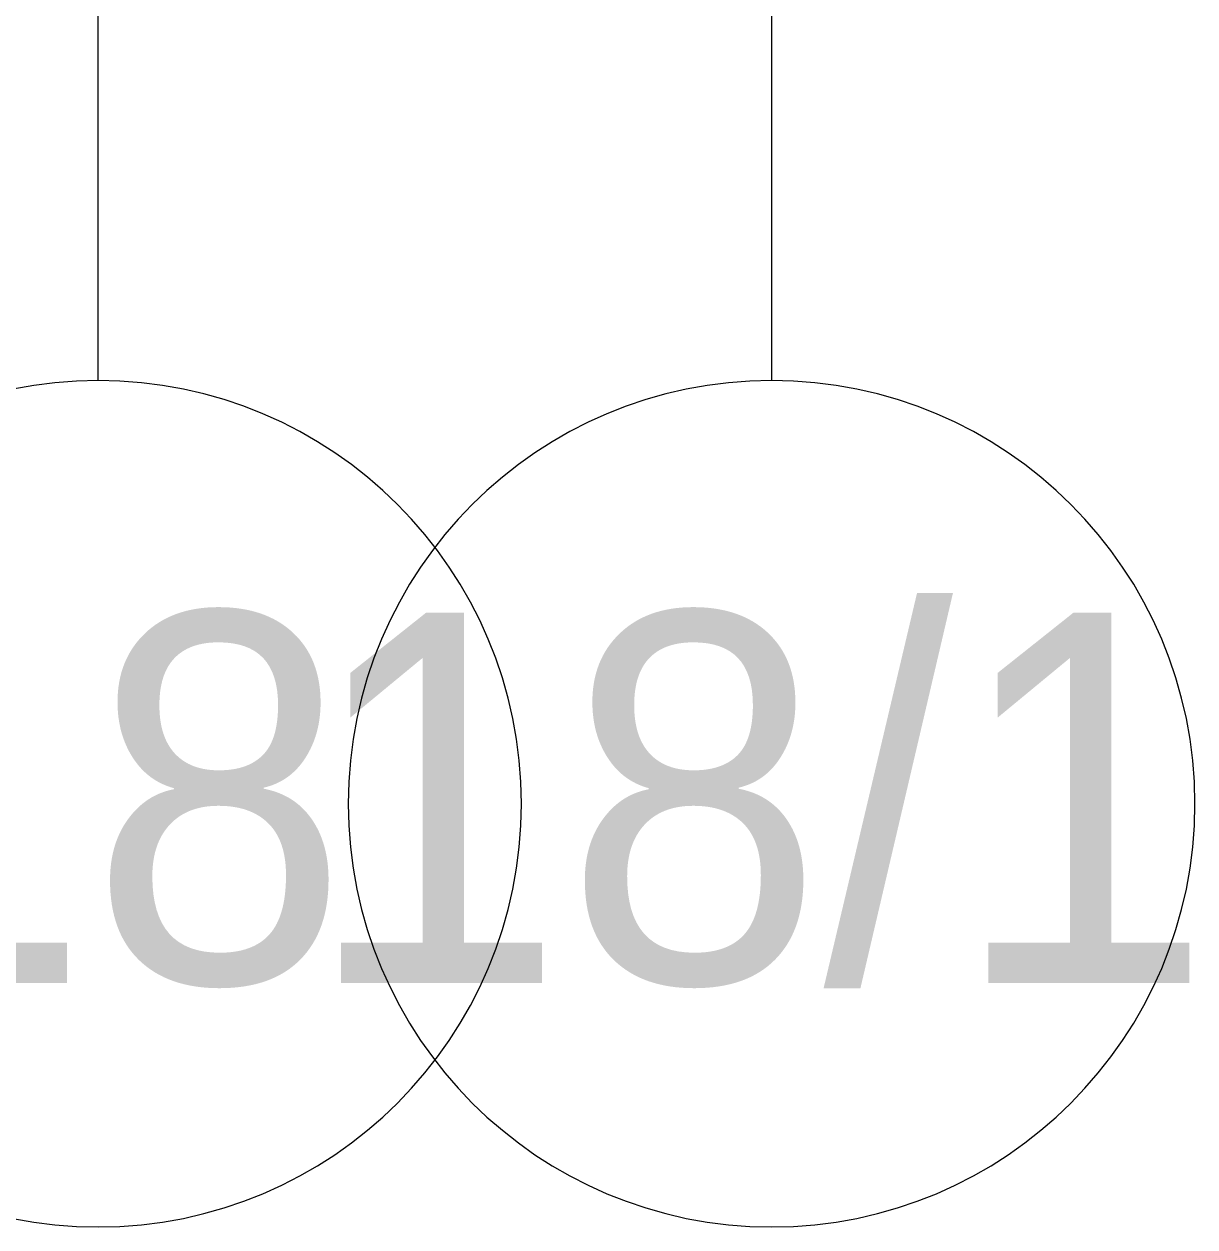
# Model space of a CAD drawing. Header units: millimetres. Extents: x -1178 to 415037, y -3506 to 42334.
# Drawn here: x 65520 to 67733, y -3506 to -1232 of the extents above; entities that cross this region are included whole.
import ezdxf

# ---------------------------------------------------------------- set-up
doc = ezdxf.new("R2010")
doc.units = ezdxf.units.MM
doc.layers.add('Оси', color=7, linetype='Continuous', lineweight=9)
doc.layers.add('Оси-1', color=7, linetype='Continuous', lineweight=20)
doc.styles.add('Arial', font='arial.ttf', dxfattribs={"width": 0.9, "height": 700})

# ---------------------------------------------------------------- blocks, each defined once
blk = doc.blocks.new('Ось сетки - D8-29747960-Объем проектирования 1 этажа')
at = {"layer": 'Оси-1'}
for start, end in [(360, 180), (180, 360)]:
    blk.add_arc((0, 0), 4, start, end, dxfattribs=at)

msp = doc.modelspace()

# ---------------------------------------------------------------- linework, layer by layer
at = {"layer": 'Оси'}
for p, q in [((65660, -1906.3), (65660, 3093.7)), ((66932.7, -1186.8), (66932.7, -1906.3))]:
    msp.add_line(p, q, dxfattribs=at)

# ---------------------------------------------------------------- block references
at = {"layer": 'Оси-1', "xscale": 199.9999999999999, "yscale": 199.9999999999999, "zscale": 199.9999999999999}
for p in [(65660, -2706.3), (66932.7, -2706.3)]:
    msp.add_blockref('Ось сетки - D8-29747960-Объем проектирования 1 этажа', p, dxfattribs=at)

# ---------------------------------------------------------------- texts
at = {"layer": 'Оси', "char_height": 700, "attachment_point": 1, "style": 'Arial'}
for s, insert, width in [('18/1', (66052.1, -2345), 2121.265), ('18', (65154.8, -2345), 1212.151)]:
    msp.add_mtext(s, dxfattribs=dict(at, insert=insert, width=width))

doc.saveas('drawing.dxf')
